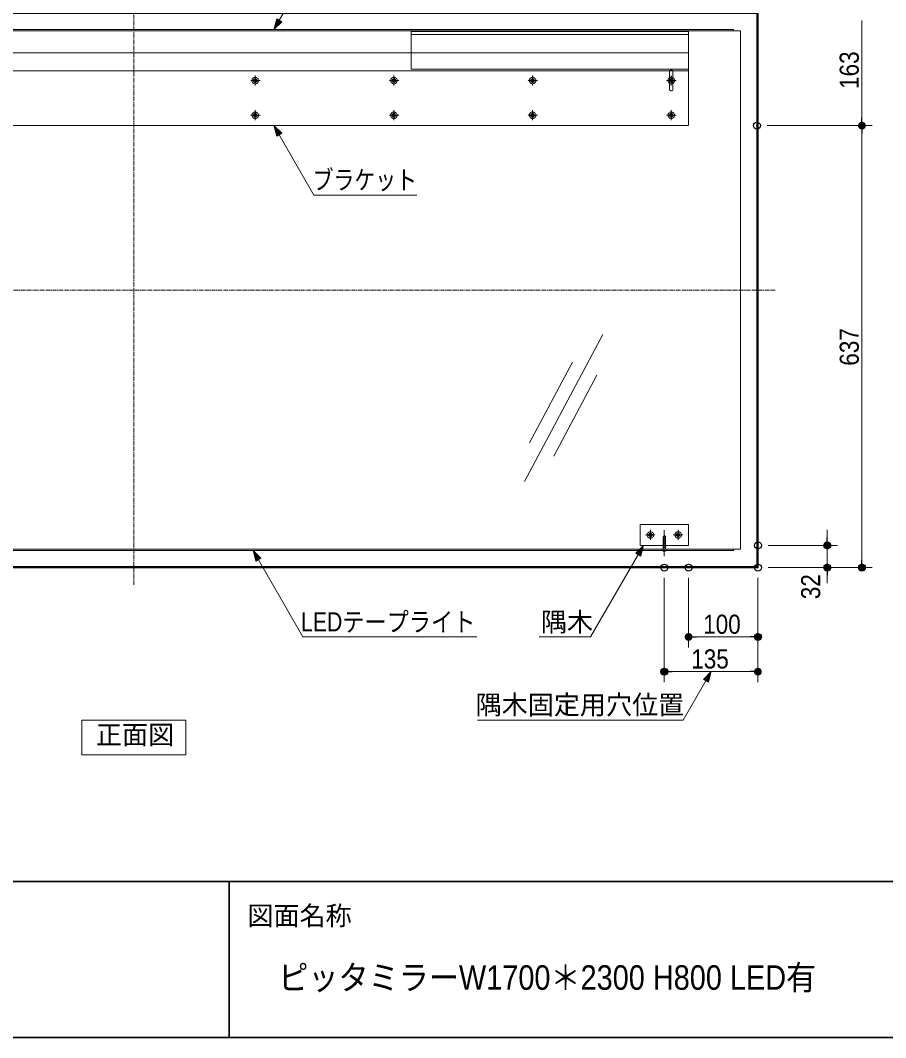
# Model space of a CAD drawing. Units: millimetres, scale not verified. Extents: x -4547 to 4547, y -2284 to 2284.
# Drawn here: x -3254 to -2006, y -2078 to -611 of the extents above; entities that cross this region are included whole.
import ezdxf
from ezdxf.enums import TextEntityAlignment as Align

# ---------------------------------------------------------------- set-up
doc = ezdxf.new("R2010")
doc.units = ezdxf.units.MM
doc.header["$LTSCALE"] = 20
doc.header["$PDMODE"] = 32
doc.header["$PDSIZE"] = 10
for name, pattern in [('USER1', [0.8, 0.5, -0.3]), ('USER2', [2.91, 1.76, -0.4, 0.35, -0.4]), ('USER3', [9.172222, 5.997222, -1.058333, 1.058333, -1.058333])]:
    doc.linetypes.add(name, pattern=pattern)
for name, color, linetype, lineweight in [('0-0_1図面枠', 7, 'Continuous', 20), ('0-1_3一般', 7, 'Continuous', 15), ('0-2_2寸法-2', 7, 'Continuous', 15), ('0-3_0', 7, 'Continuous', 25), ('0-5_2寸法-1', 7, 'Continuous', 15), ('0-6_2寸法-3', 7, 'Continuous', 15)]:
    doc.layers.add(name, color=color, linetype=linetype, lineweight=lineweight)
doc.layers.add('0-4_Defpoints', color=7, linetype='Continuous')
doc.styles.add('ＭＳ Ｐゴシック', font='')
doc.styles.get('ＭＳ Ｐゴシック').set_extended_font_data('MS PGothic')

# ---------------------------------------------------------------- blocks, each defined once
blk = doc.blocks.new('グループ-4')
at = {"layer": '0-1_3一般', "linetype": 'USER2'}
for p, q in [((-20100, -26916), (-20100, -27204)), ((-20244, -27060), (-19956, -27060))]:
    blk.add_line(p, q, dxfattribs=at)
at = {"layer": '0-1_3一般', "linetype": 'USER1'}
for p, q in [((-20160, -27074), (-20160, -27046)), ((-20160, -27046), (-20114, -27046)), ((-20114, -27074), (-20160, -27074)), ((-20114, -27000), (-20086, -27000)), ((-20114, -27046), (-20114, -27000)), ((-20114, -27120), (-20114, -27074)), ((-20114, -27120), (-20086, -27120)), ((-20086, -27046), (-20086, -27000)), ((-20086, -27046), (-20040, -27046)), ((-20086, -27120), (-20086, -27074)), ((-20040, -27074), (-20086, -27074)), ((-20040, -27074), (-20040, -27046))]:
    blk.add_line(p, q, dxfattribs=at)
for radius in [94, 50, 40]:
    blk.add_circle((-20100, -27060), radius, dxfattribs=at)
blk = doc.blocks.new('グループ-5')
at = {"layer": '0-1_3一般', "linetype": 'USER2'}
for p, q in [((-19300, -26916), (-19300, -27204)), ((-19444, -27060), (-19156, -27060))]:
    blk.add_line(p, q, dxfattribs=at)
at = {"layer": '0-1_3一般', "linetype": 'USER1'}
for p, q in [((-19360, -27074), (-19360, -27046)), ((-19360, -27046), (-19314, -27046)), ((-19314, -27074), (-19360, -27074)), ((-19314, -27000), (-19286, -27000)), ((-19314, -27046), (-19314, -27000)), ((-19314, -27120), (-19314, -27074)), ((-19314, -27120), (-19286, -27120)), ((-19286, -27046), (-19286, -27000)), ((-19286, -27046), (-19240, -27046)), ((-19286, -27120), (-19286, -27074)), ((-19240, -27074), (-19286, -27074)), ((-19240, -27074), (-19240, -27046))]:
    blk.add_line(p, q, dxfattribs=at)
for radius in [94, 50, 40]:
    blk.add_circle((-19300, -27060), radius, dxfattribs=at)
blk = doc.blocks.new('グループ-6')
at = {"layer": '0-1_3一般', "linetype": 'USER2'}
blk.add_line((-19700, -26920), (-19700, -27672), dxfattribs=at)
at = {"layer": '0-1_3一般', "linetype": 'USER1'}
for p, q in [((-19660, -27097.1), (-19740, -27124.4)), ((-19660, -27148.3), (-19740, -27175.5)), ((-19660, -27199.4), (-19740, -27226.7)), ((-19660, -27250.5), (-19740, -27277.8)), ((-19700, -27070), (-19730, -27122)), ((-19730, -27470), (-19730, -27122)), ((-19700, -27070), (-19670, -27122)), ((-19670, -27470), (-19670, -27122)), ((-19770, -27470), (-19630, -27470)), ((-19770, -27480), (-19770, -27470)), ((-19770, -27470), (-19770, -27482)), ((-19660, -27301.6), (-19740, -27328.9)), ((-19660, -27352.8), (-19740, -27380)), ((-19660, -27403.9), (-19740, -27431.2)), ((-19730, -27522), (-19668, -27522)), ((-19630, -27470), (-19630, -27482))]:
    blk.add_line(p, q, dxfattribs=at)
for centre, start, end in [((-19730, -27482), 180, 270), ((-19670, -27482), 270, 0)]:
    blk.add_arc(centre, 40, start, end, dxfattribs=at)
blk = doc.blocks.new('グループ-7')
at = {"layer": '0-1_3一般', "linetype": 'USER1'}
blk.add_lwpolyline([(-20400, -26760), (-19000, -26760), (-19000, -27360), (-20400, -27360)], close=True, dxfattribs=at)
at = {"layer": '0-1_3一般'}
for name in ['グループ-4', 'グループ-6', 'グループ-5']:
    blk.add_blockref(name, (0, 0), dxfattribs=at)
blk = doc.blocks.new('グループ-14')
at = {"layer": '0-1_3一般', "linetype": 'USER1'}
blk.add_line((-19000, -12630), (-27000, -12630), dxfattribs=at)
blk.add_lwpolyline([(-19000, -13631.7), (-27000, -13631.7), (-27000, -12550), (-19000, -12550)], close=True, dxfattribs=at)
blk = doc.blocks.new('グループ-21')
at = {"layer": '0-1_3一般', "linetype": 'USER1'}
for p, q in [((-19560, -14974), (-19560, -14946)), ((-19514, -14946), (-19560, -14946)), ((-19486, -14900), (-19514, -14900)), ((-19514, -14946), (-19514, -14900)), ((-19486, -14946), (-19486, -14900)), ((-19440, -14946), (-19486, -14946)), ((-19440, -14974), (-19440, -14946)), ((-19560, -14974), (-19514, -14974)), ((-19514, -15020), (-19514, -14974)), ((-19486, -15020), (-19514, -15020)), ((-19486, -14974), (-19440, -14974)), ((-19486, -15020), (-19486, -14974))]:
    blk.add_line(p, q, dxfattribs=at)
at = {"layer": '0-1_3一般', "linetype": 'USER2'}
for p, q in [((-19500, -14816), (-19500, -15104)), ((-19356, -14960), (-19644, -14960))]:
    blk.add_line(p, q, dxfattribs=at)
at = {"layer": '0-1_3一般', "linetype": 'USER1'}
for radius in [94, 50, 40]:
    blk.add_circle((-19500, -14960), radius, dxfattribs=at)
blk = doc.blocks.new('グループ-22')
at = {"layer": '0-1_3一般', "linetype": 'USER2'}
for p, q in [((-19356, -13960), (-19644, -13960)), ((-19500, -13816), (-19500, -14104))]:
    blk.add_line(p, q, dxfattribs=at)
at = {"layer": '0-1_3一般', "linetype": 'USER1'}
for p, q in [((-19560, -13974), (-19560, -13946)), ((-19514, -13946), (-19560, -13946)), ((-19560, -13974), (-19514, -13974)), ((-19486, -13900), (-19514, -13900)), ((-19514, -13946), (-19514, -13900)), ((-19514, -14020), (-19514, -13974)), ((-19486, -14020), (-19514, -14020)), ((-19486, -13946), (-19486, -13900)), ((-19440, -13946), (-19486, -13946)), ((-19486, -13974), (-19440, -13974)), ((-19486, -14020), (-19486, -13974)), ((-19440, -13974), (-19440, -13946))]:
    blk.add_line(p, q, dxfattribs=at)
for radius in [94, 50, 40]:
    blk.add_circle((-19500, -13960), radius, dxfattribs=at)
blk = doc.blocks.new('グループ-23')
at = {"layer": '0-1_3一般', "linetype": 'USER1'}
for p, q in [((-23560, -14974), (-23560, -14946)), ((-23514, -14946), (-23560, -14946)), ((-23486, -14900), (-23514, -14900)), ((-23514, -14946), (-23514, -14900)), ((-23486, -14946), (-23486, -14900)), ((-23440, -14946), (-23486, -14946)), ((-23440, -14974), (-23440, -14946)), ((-23560, -14974), (-23514, -14974)), ((-23514, -15020), (-23514, -14974)), ((-23486, -15020), (-23514, -15020)), ((-23486, -14974), (-23440, -14974)), ((-23486, -15020), (-23486, -14974))]:
    blk.add_line(p, q, dxfattribs=at)
at = {"layer": '0-1_3一般', "linetype": 'USER2'}
for p, q in [((-23500, -14816), (-23500, -15104)), ((-23356, -14960), (-23644, -14960))]:
    blk.add_line(p, q, dxfattribs=at)
at = {"layer": '0-1_3一般', "linetype": 'USER1'}
for radius in [94, 50, 40]:
    blk.add_circle((-23500, -14960), radius, dxfattribs=at)
blk = doc.blocks.new('グループ-24')
at = {"layer": '0-1_3一般', "linetype": 'USER2'}
for p, q in [((-23356, -13960), (-23644, -13960)), ((-23500, -13816), (-23500, -14104))]:
    blk.add_line(p, q, dxfattribs=at)
at = {"layer": '0-1_3一般', "linetype": 'USER1'}
for p, q in [((-23560, -13974), (-23560, -13946)), ((-23514, -13946), (-23560, -13946)), ((-23560, -13974), (-23514, -13974)), ((-23486, -13900), (-23514, -13900)), ((-23514, -13946), (-23514, -13900)), ((-23514, -14020), (-23514, -13974)), ((-23486, -14020), (-23514, -14020)), ((-23486, -13946), (-23486, -13900)), ((-23440, -13946), (-23486, -13946)), ((-23486, -13974), (-23440, -13974)), ((-23486, -14020), (-23486, -13974)), ((-23440, -13974), (-23440, -13946))]:
    blk.add_line(p, q, dxfattribs=at)
for radius in [94, 50, 40]:
    blk.add_circle((-23500, -13960), radius, dxfattribs=at)
blk = doc.blocks.new('グループ-25')
at = {"layer": '0-1_3一般', "linetype": 'USER1'}
for p, q in [((-31560, -14974), (-31560, -14946)), ((-31514, -14946), (-31560, -14946)), ((-31486, -14900), (-31514, -14900)), ((-31514, -14946), (-31514, -14900)), ((-31486, -14946), (-31486, -14900)), ((-31440, -14946), (-31486, -14946)), ((-31440, -14974), (-31440, -14946)), ((-31560, -14974), (-31514, -14974)), ((-31514, -15020), (-31514, -14974)), ((-31486, -15020), (-31514, -15020)), ((-31486, -14974), (-31440, -14974)), ((-31486, -15020), (-31486, -14974))]:
    blk.add_line(p, q, dxfattribs=at)
at = {"layer": '0-1_3一般', "linetype": 'USER2'}
for p, q in [((-31500, -14816), (-31500, -15104)), ((-31356, -14960), (-31644, -14960))]:
    blk.add_line(p, q, dxfattribs=at)
at = {"layer": '0-1_3一般', "linetype": 'USER1'}
for radius in [94, 50, 40]:
    blk.add_circle((-31500, -14960), radius, dxfattribs=at)
blk = doc.blocks.new('グループ-26')
at = {"layer": '0-1_3一般', "linetype": 'USER2'}
for p, q in [((-31356, -13960), (-31644, -13960)), ((-31500, -13816), (-31500, -14104))]:
    blk.add_line(p, q, dxfattribs=at)
at = {"layer": '0-1_3一般', "linetype": 'USER1'}
for p, q in [((-31560, -13974), (-31560, -13946)), ((-31514, -13946), (-31560, -13946)), ((-31560, -13974), (-31514, -13974)), ((-31486, -13900), (-31514, -13900)), ((-31514, -13946), (-31514, -13900)), ((-31514, -14020), (-31514, -13974)), ((-31486, -14020), (-31514, -14020)), ((-31486, -13946), (-31486, -13900)), ((-31440, -13946), (-31486, -13946)), ((-31486, -13974), (-31440, -13974)), ((-31486, -14020), (-31486, -13974)), ((-31440, -13974), (-31440, -13946))]:
    blk.add_line(p, q, dxfattribs=at)
for radius in [94, 50, 40]:
    blk.add_circle((-31500, -13960), radius, dxfattribs=at)
blk = doc.blocks.new('グループ-27')
at = {"layer": '0-1_3一般', "linetype": 'USER1'}
blk.add_line((-19000, -13676.6), (-51000, -13676.6), dxfattribs=at)
blk.add_lwpolyline([(-51000, -13160), (-19000, -13160), (-19000, -15260), (-51000, -15260)], close=True, dxfattribs=at)
blk = doc.blocks.new('グループ-30')
at = {"layer": '0-1_3一般', "linetype": 'USER1'}
for p, q in [((-27560, -14974), (-27560, -14946)), ((-27514, -14946), (-27560, -14946)), ((-27486, -14900), (-27514, -14900)), ((-27514, -14946), (-27514, -14900)), ((-27486, -14946), (-27486, -14900)), ((-27440, -14946), (-27486, -14946)), ((-27440, -14974), (-27440, -14946)), ((-27560, -14974), (-27514, -14974)), ((-27514, -15020), (-27514, -14974)), ((-27486, -15020), (-27514, -15020)), ((-27486, -14974), (-27440, -14974)), ((-27486, -15020), (-27486, -14974))]:
    blk.add_line(p, q, dxfattribs=at)
at = {"layer": '0-1_3一般', "linetype": 'USER2'}
for p, q in [((-27500, -14816), (-27500, -15104)), ((-27356, -14960), (-27644, -14960))]:
    blk.add_line(p, q, dxfattribs=at)
at = {"layer": '0-1_3一般', "linetype": 'USER1'}
for radius in [94, 50, 40]:
    blk.add_circle((-27500, -14960), radius, dxfattribs=at)
blk = doc.blocks.new('グループ-31')
at = {"layer": '0-1_3一般', "linetype": 'USER2'}
for p, q in [((-27356, -13960), (-27644, -13960)), ((-27500, -13816), (-27500, -14104))]:
    blk.add_line(p, q, dxfattribs=at)
at = {"layer": '0-1_3一般', "linetype": 'USER1'}
for p, q in [((-27560, -13974), (-27560, -13946)), ((-27514, -13946), (-27560, -13946)), ((-27560, -13974), (-27514, -13974)), ((-27486, -13900), (-27514, -13900)), ((-27514, -13946), (-27514, -13900)), ((-27514, -14020), (-27514, -13974)), ((-27486, -14020), (-27514, -14020)), ((-27486, -13946), (-27486, -13900)), ((-27440, -13946), (-27486, -13946)), ((-27486, -13974), (-27440, -13974)), ((-27486, -14020), (-27486, -13974)), ((-27440, -13974), (-27440, -13946))]:
    blk.add_line(p, q, dxfattribs=at)
for radius in [94, 50, 40]:
    blk.add_circle((-27500, -13960), radius, dxfattribs=at)
blk = doc.blocks.new('グループ-32')
at = {"layer": '0-1_3一般', "linetype": 'USER1'}
for p, q in [((-19550, -14210), (-19550, -13710)), ((-19450, -13710), (-19450, -14210))]:
    blk.add_line(p, q, dxfattribs=at)
for centre, start, end in [((-19500, -13710), 90, 180), ((-19500, -13710), 0, 90), ((-19500, -14210), 180, 270), ((-19500, -14210), 270, 0)]:
    blk.add_arc(centre, 50, start, end, dxfattribs=at)
at = {"layer": '0-1_3一般'}
for name in ['グループ-27', 'グループ-26', 'グループ-31', 'グループ-24', 'グループ-22', 'グループ-25', 'グループ-30', 'グループ-23', 'グループ-21']:
    blk.add_blockref(name, (0, 0), dxfattribs=at)
blk = doc.blocks.new('グループ-33')
at = {"layer": '0-1_3一般', "linetype": 'USER3'}
for p, q in [((-35000, -28500), (-35000, -11500)), ((-16500, -20000), (-53500, -20000))]:
    blk.add_line(p, q, dxfattribs=at)
at = {"layer": '0-1_3一般'}
for p, q in [((-21468.8, -21281.2), (-23732.3, -25518.6)), ((-22349.5, -22080.9), (-23591.7, -24406.4)), ((-21643.8, -22457.8), (-22886, -24783.3))]:
    blk.add_line(p, q, dxfattribs=at)
at = {"layer": '0-1_3一般', "lineweight": 30}
blk.add_lwpolyline([(-53000, -12000), (-17000, -12000), (-17000, -28000), (-53000, -28000)], close=True, dxfattribs=at)
at = {"layer": '0-1_3一般'}
blk.add_lwpolyline([(-52970, -12030), (-17030, -12030), (-17030, -27970), (-52970, -27970)], close=True, dxfattribs=at)
at = {"layer": '0-1_3一般', "linetype": 'USER1'}
for points in [[(-52500, -12530), (-17500, -12530), (-17500, -27470), (-52500, -27470)], [(-52300, -27470), (-17700, -27470), (-17700, -27510), (-52300, -27510)]]:
    blk.add_lwpolyline(points, close=True, dxfattribs=at)
blk.add_lwpolyline([(-52300, -12530), (-52300, -12490), (-17700, -12490), (-17700, -12530)], dxfattribs=at)
at = {"layer": '0-1_3一般'}
for name in ['グループ-14', 'グループ-32', 'グループ-7']:
    blk.add_blockref(name, (0, 0), dxfattribs=at)
blk = doc.blocks.new('_Dot')
at = {"layer": '0-3_0'}
blk.add_line((-10, 0), (-20, 0), dxfattribs=at)
for points in [[(0, 0), (-10, 0), (-9.92, 1.25)], [(0, 0), (-9.92, -1.25), (-10, 0)], [(0, 0), (-9.92, 1.25), (-9.69, 2.49)], [(0, 0), (-9.69, -2.49), (-9.92, -1.25)], [(0, 0), (-9.69, 2.49), (-9.3, 3.68)], [(0, 0), (-9.3, -3.68), (-9.69, -2.49)], [(0, 0), (-9.3, 3.68), (-8.76, 4.82)], [(0, 0), (-8.76, -4.82), (-9.3, -3.68)], [(0, 0), (-8.76, 4.82), (-8.09, 5.88)], [(0, 0), (-8.09, -5.88), (-8.76, -4.82)], [(0, 0), (-8.09, 5.88), (-7.29, 6.85)], [(0, 0), (-7.29, -6.85), (-8.09, -5.88)], [(0, 0), (-7.29, 6.85), (-6.37, 7.71)], [(0, 0), (-6.37, -7.71), (-7.29, -6.85)], [(0, 0), (-6.37, 7.71), (-5.36, 8.44)], [(0, 0), (-5.36, -8.44), (-6.37, -7.71)], [(0, 0), (-5.36, 8.44), (-4.26, 9.05)], [(0, 0), (-4.26, -9.05), (-5.36, -8.44)], [(0, 0), (-4.26, 9.05), (-3.09, 9.51)], [(0, 0), (-3.09, -9.51), (-4.26, -9.05)], [(0, 0), (-3.09, 9.51), (-1.87, 9.82)], [(0, 0), (-1.87, -9.82), (-3.09, -9.51)], [(0, 0), (-1.87, 9.82), (-0.63, 9.98)], [(0, 0), (-0.63, -9.98), (-1.87, -9.82)], [(0, 0), (-0.63, 9.98), (0.63, 9.98)], [(0, 0), (0.63, -9.98), (-0.63, -9.98)], [(0, 0), (0.63, 9.98), (1.87, 9.82)], [(0, 0), (1.87, 9.82), (3.09, 9.51)], [(0, 0), (3.09, 9.51), (4.26, 9.05)], [(0, 0), (4.26, 9.05), (5.36, 8.44)], [(0, 0), (5.36, 8.44), (6.37, 7.71)], [(0, 0), (6.37, 7.71), (7.29, 6.85)], [(0, 0), (7.29, 6.85), (8.09, 5.88)], [(0, 0), (8.09, 5.88), (8.76, 4.82)], [(0, 0), (8.76, 4.82), (9.3, 3.68)], [(0, 0), (9.3, 3.68), (9.69, 2.49)], [(0, 0), (9.69, 2.49), (9.92, 1.25)], [(0, 0), (9.92, 1.25), (10, 0)], [(0, 0), (1.87, -9.82), (0.63, -9.98)], [(0, 0), (3.09, -9.51), (1.87, -9.82)], [(0, 0), (4.26, -9.05), (3.09, -9.51)], [(0, 0), (5.36, -8.44), (4.26, -9.05)], [(0, 0), (6.37, -7.71), (5.36, -8.44)], [(0, 0), (7.29, -6.85), (6.37, -7.71)], [(0, 0), (8.09, -5.88), (7.29, -6.85)], [(0, 0), (8.76, -4.82), (8.09, -5.88)], [(0, 0), (9.3, -3.68), (8.76, -4.82)], [(0, 0), (9.69, -2.49), (9.3, -3.68)], [(0, 0), (9.92, -1.25), (9.69, -2.49)], [(0, 0), (10, 0), (9.92, -1.25)]]:
    blk.add_solid(points, dxfattribs=at)
blk = doc.blocks.new('グループ-2')
at = {"layer": '0-0_1図面枠', "lineweight": 35}
for p, q in [((-60000, -37050), (60000, -37050)), ((-32250, -37050), (-32250, -41550))]:
    blk.add_line(p, q, dxfattribs=at)
blk.add_lwpolyline([(-60000, 41550), (60000, 41550), (60000, -41550), (-60000, -41550)], close=True, dxfattribs=at)

msp = doc.modelspace()

# ---------------------------------------------------------------- linework, layer by layer
at = {"layer": '0-2_2寸法-2'}
for p, q in [((-2090.63, -1356.74), (-2090.63, -1345.49)), ((-2175.63, -1368), (-2075.63, -1368)), ((-2090.63, -1400), (-2090.63, -1368)), ((-2175.63, -1400), (-2075.63, -1400)), ((-2090.63, -1411.26), (-2090.63, -1422.51))]:
    msp.add_line(p, q, dxfattribs=at)
at = {"layer": '0-4_Defpoints'}
for p in [(-2192.13, -763), (-2190.63, -1368), (-2090.63, -1368), (-2325.63, -1400), (-2290.63, -1400), (-2190.63, -1400), (-2090.63, -1400), (-2040.63, -1400), (-2190.63, -1500), (-2325.63, -1550)]:
    msp.add_point(p, dxfattribs=at)
at = {"layer": '0-5_2寸法-1'}
for p, q in [((-2040.63, -751.74), (-2040.63, -611.26)), ((-2040.63, -751.74), (-2040.63, -611.26)), ((-2177.13, -763), (-2025.63, -763)), ((-2177.13, -763), (-2025.63, -763)), ((-2177.13, -763), (-2025.63, -763)), ((-2177.13, -763), (-2025.63, -763)), ((-2040.63, -774.26), (-2040.63, -1388.74)), ((-2040.63, -774.26), (-2040.63, -1388.74)), ((-2075.63, -1400), (-2025.63, -1400)), ((-2075.63, -1400), (-2025.63, -1400)), ((-2325.63, -1415), (-2325.63, -1565)), ((-2290.63, -1415), (-2290.63, -1515)), ((-2190.63, -1415), (-2190.63, -1515)), ((-2279.37, -1500), (-2201.88, -1500)), ((-2190.63, -1515), (-2190.63, -1565)), ((-2201.88, -1550), (-2314.37, -1550))]:
    msp.add_line(p, q, dxfattribs=at)
at = {"layer": '0-6_2寸法-3'}
for points in [[(-2566.13, -500), (-2816.74, -500), (-2888.63, -624.5)], [(-2682.58, -863), (-2830.89, -863), (-2888.63, -763)], [(-2596.13, -1500), (-2846.74, -1500), (-2918.63, -1375.5)], [(-2505.92, -1500), (-2431.84, -1500), (-2355.63, -1368)], [(-2594.87, -1620), (-2298.54, -1620), (-2258.13, -1550)]]:
    msp.add_lwpolyline(points, dxfattribs=at)
at = {"layer": '0-6_2寸法-3', "lineweight": 5}
for points in [[(-2877.47, -613.35), (-2888.63, -624.5), (-2884.54, -609.27)], [(-2884.28, -778.16), (-2888.63, -763), (-2877.28, -773.95)], [(-2914.54, -1390.73), (-2918.63, -1375.5), (-2907.47, -1386.65)], [(-2366.58, -1379.34), (-2355.63, -1368), (-2359.44, -1383.3)], [(-2269.08, -1561.34), (-2258.13, -1550), (-2261.94, -1565.3)]]:
    msp.add_lwpolyline(points, close=True, dxfattribs=at)
at = {"layer": '0-6_2寸法-3'}
msp.add_lwpolyline([(-3165.63, -1620), (-3015.63, -1620), (-3015.63, -1670), (-3165.63, -1670)], close=True, dxfattribs=at)
for points in [[(-2877.47, -613.35), (-2884.54, -609.27), (-2888.63, -624.5)], [(-2884.28, -778.16), (-2877.28, -773.95), (-2888.63, -763)], [(-2914.54, -1390.73), (-2907.47, -1386.65), (-2918.63, -1375.5)], [(-2366.58, -1379.34), (-2359.44, -1383.3), (-2355.63, -1368)], [(-2269.08, -1561.34), (-2261.94, -1565.3), (-2258.13, -1550)]]:
    msp.add_solid(points, dxfattribs=at)

# ---------------------------------------------------------------- block references
at = {"layer": '0-0_1図面枠', "xscale": 0.05, "yscale": 0.05}
msp.add_blockref('グループ-2', (-1340.63, 0), dxfattribs=at)
at = {"layer": '0-1_3一般', "xscale": 0.05, "yscale": 0.05}
msp.add_blockref('グループ-33', (-1340.63, 0), dxfattribs=at)
at = {"layer": '0-2_2寸法-2', "xscale": 0.5627563, "yscale": 0.5627563}
for p, rotation in [((-2090.63, -1368), 270), ((-2090.63, -1400), 90)]:
    msp.add_blockref('_Dot', p, dxfattribs=dict(at, rotation=rotation))
at = {"layer": '0-5_2寸法-1', "xscale": 0.5627563, "yscale": 0.5627563}
for p, rotation in [((-2040.63, -763), 270), ((-2040.63, -763), 270), ((-2040.63, -763), 90), ((-2040.63, -763), 90), ((-2040.63, -1400), 270), ((-2040.63, -1400), 270), ((-2290.63, -1500), 180), ((-2325.63, -1550), 180)]:
    msp.add_blockref('_Dot', p, dxfattribs=dict(at, rotation=rotation))
for p in [(-2190.63, -1500), (-2190.63, -1550)]:
    msp.add_blockref('_Dot', p, dxfattribs=at)

# ---------------------------------------------------------------- texts
at = {"layer": '0-0_1図面枠', "style": 'ＭＳ Ｐゴシック'}
msp.add_text('図面名称', height=27.57, dxfattribs=at).set_placement((-2926.88, -1923.74), align=Align.BOTTOM_LEFT)
at = {"layer": '0-0_1図面枠', "style": 'ＭＳ Ｐゴシック', "width": 0.9}
msp.add_text('ピッタミラーW1700＊2300 H800 LED有', height=35.38, dxfattribs=at).set_placement((-2882.4, -2019.13), align=Align.BOTTOM_LEFT)
at = {"layer": '0-2_2寸法-2', "style": 'ＭＳ Ｐゴシック', "width": 0.9}
msp.add_text('32', height=27.57, rotation=90, dxfattribs=at).set_placement((-2092.48, -1445.59), align=Align.BOTTOM_LEFT)
at = {"layer": '0-5_2寸法-1', "style": 'ＭＳ Ｐゴシック', "width": 0.9}
for s, p in [('163', (-2036.91, -710.17)), ('163', (-2036.91, -710.17)), ('637', (-2036.83, -1109.03)), ('637', (-2036.83, -1109.03))]:
    msp.add_text(s, height=27.57, rotation=90, dxfattribs=at).set_placement(p, align=Align.BOTTOM_LEFT)
for s, p in [('100', (-2269.58, -1503.72)), ('135', (-2286.79, -1553.72))]:
    msp.add_text(s, height=27.57, dxfattribs=at).set_placement(p, align=Align.BOTTOM_LEFT)
at = {"layer": '0-6_2寸法-3', "style": 'ＭＳ Ｐゴシック'}
for s, width, p in [('ブラケット', 0.8, (-2832.77, -863.27)), ('LEDテープライト', 0.85, (-2849.64, -1500.27))]:
    msp.add_text(s, height=27.57, dxfattribs=dict(at, width=width)).set_placement(p, align=Align.BOTTOM_LEFT)
for s, p in [('隅木', (-2503.58, -1500.27)), ('隅木固定用穴位置', (-2597.77, -1619.84)), ('正面図', (-3145.45, -1663.04))]:
    msp.add_text(s, height=27.57, dxfattribs=at).set_placement(p, align=Align.BOTTOM_LEFT)

doc.saveas('drawing.dxf')
